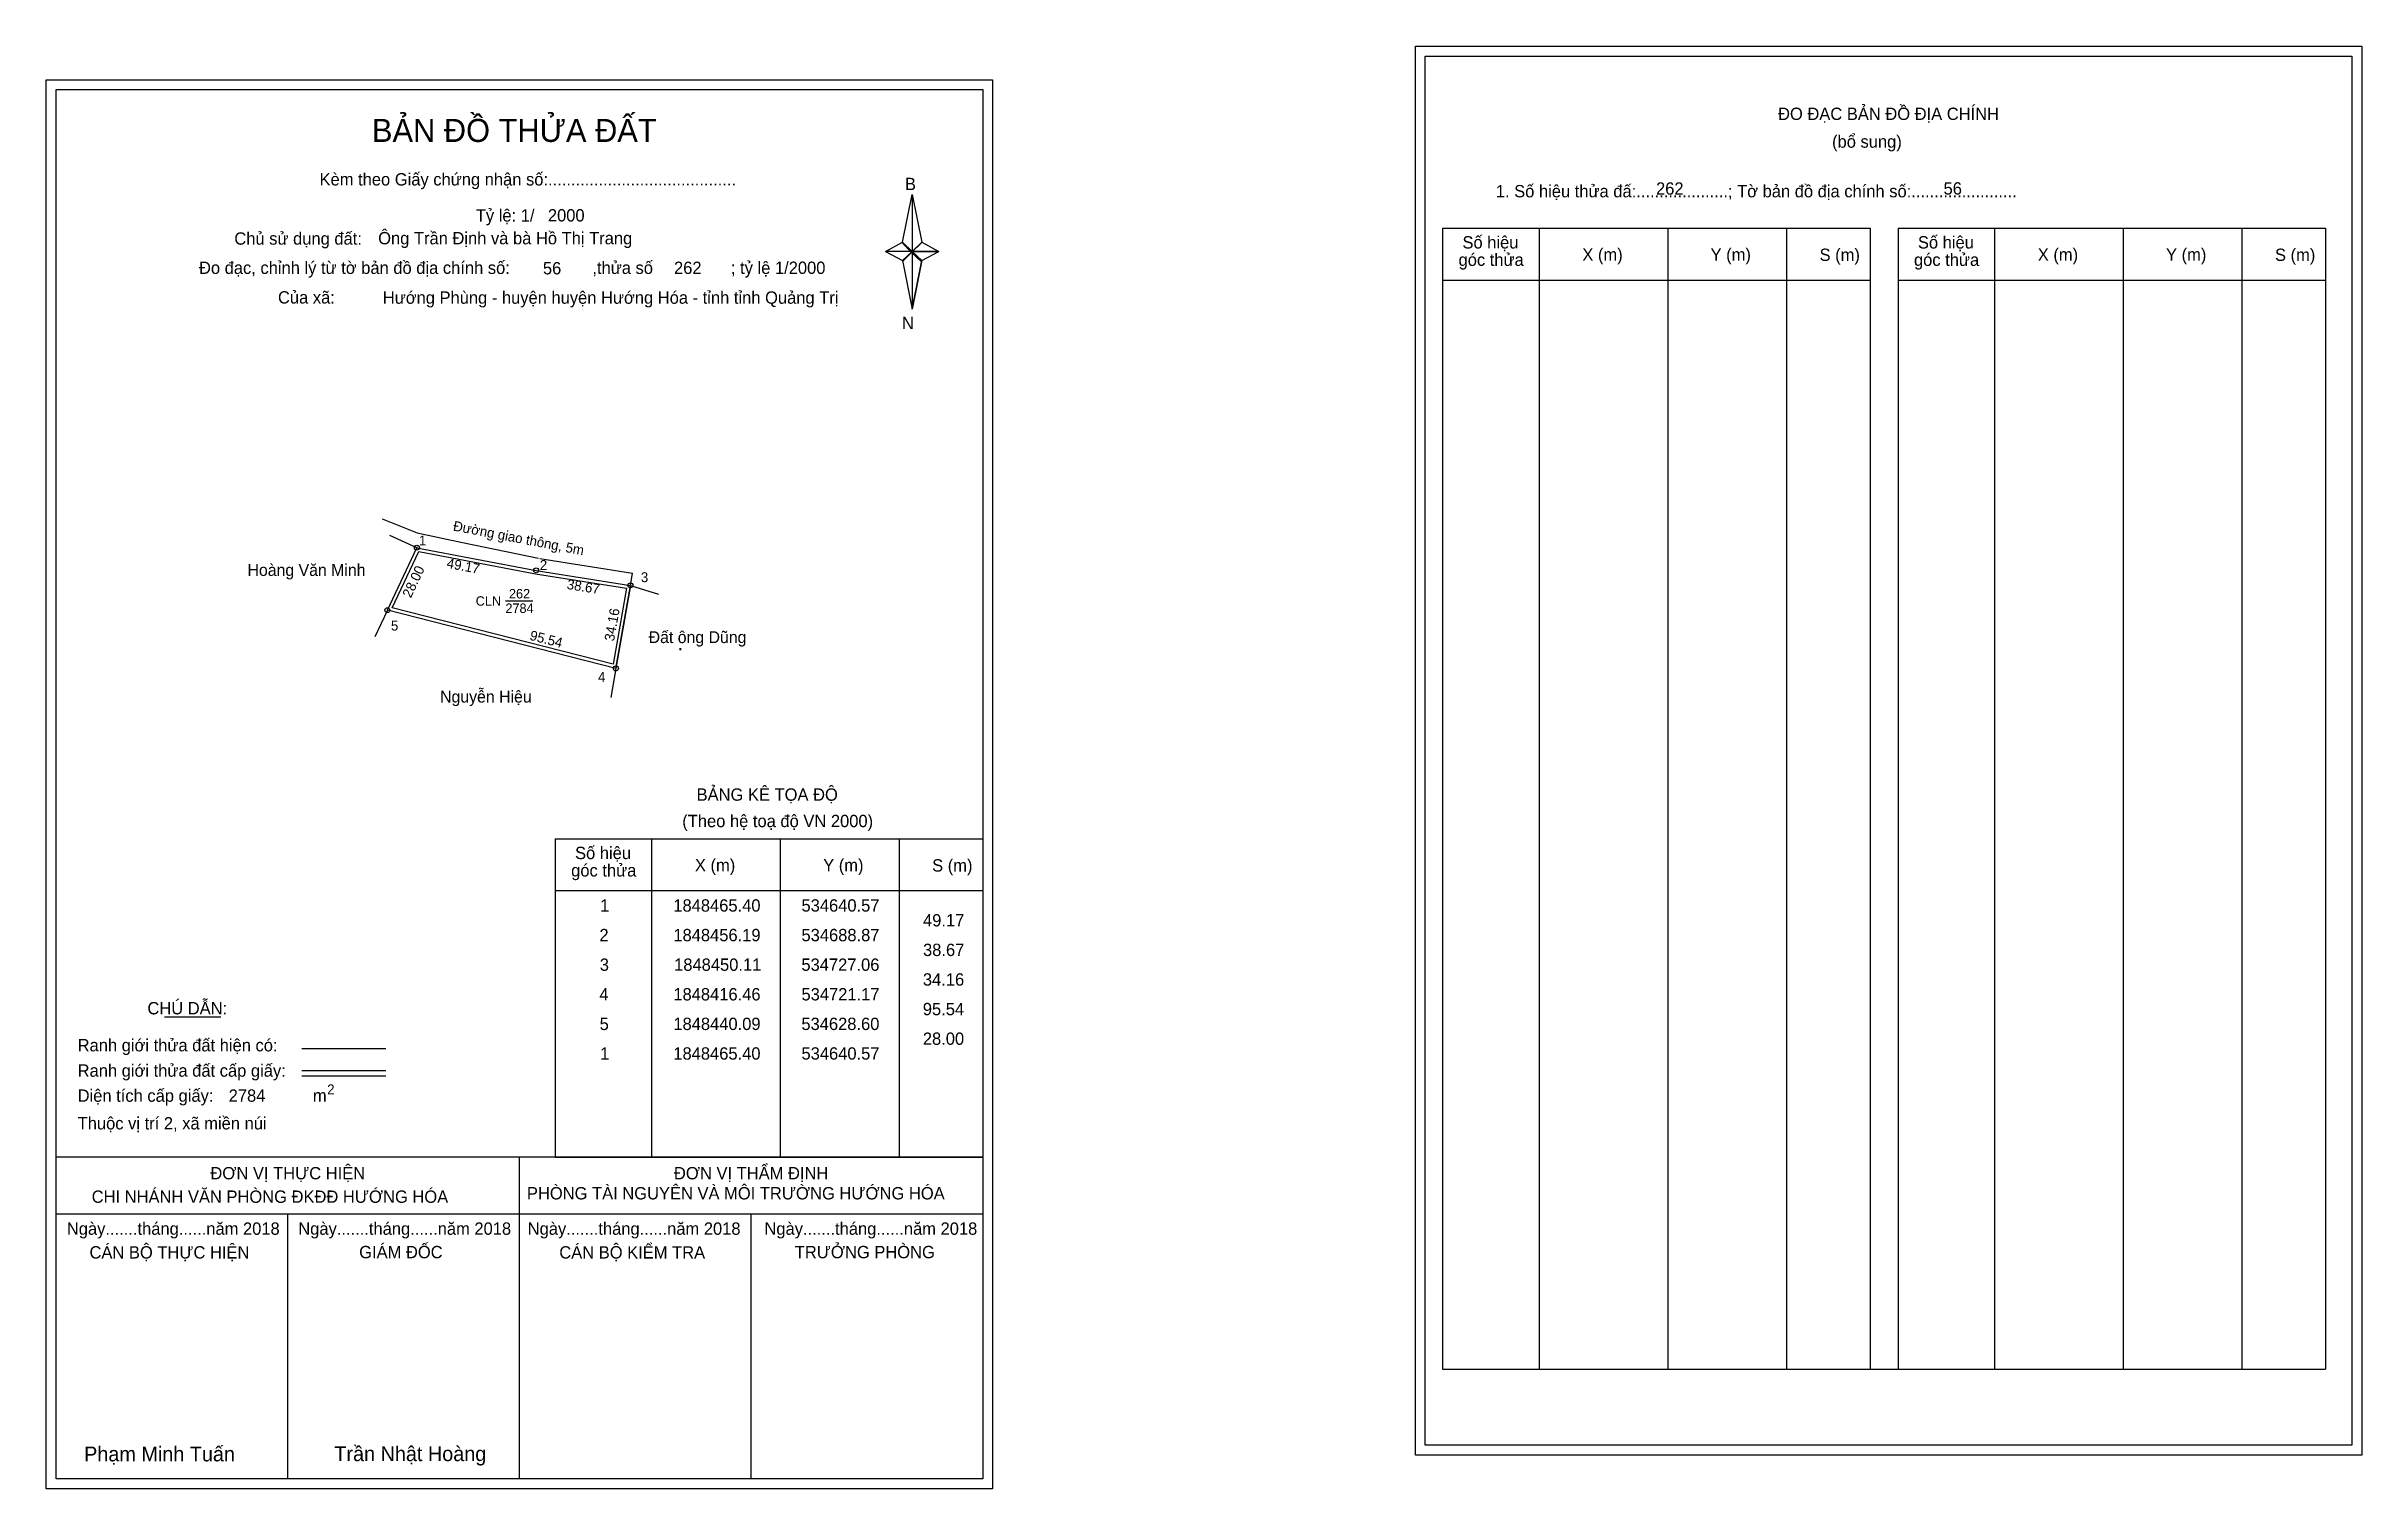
# Model space of a CAD drawing. Extents: x 534490 to 535428, y 1848084 to 1848669.
import ezdxf

# ---------------------------------------------------------------- set-up
doc = ezdxf.new("R2010")
doc.units = 0
for name, color, linetype in [('Level 1', 7, 'Continuous'), ('Level 10', 7, 'Continuous'), ('Level 11', 7, 'Continuous'), ('Level 13', 7, 'Continuous'), ('Level 27', 7, 'Continuous'), ('Level 3', 7, 'Continuous'), ('Level 36', 7, 'Continuous'), ('Level 49', 7, 'Continuous'), ('Level 53', 7, 'Continuous'), ('Level 55', 7, 'Continuous'), ('Level 6', 7, 'Continuous'), ('Level 60', 7, 'Continuous'), ('Level 63', 7, 'Continuous'), ('Level 9', 7, 'Continuous')]:
    doc.layers.add(name, color=color, linetype=linetype)

msp = doc.modelspace()

# ---------------------------------------------------------------- linework, layer by layer
at = {"layer": 'Level 1'}
for p, q in [((535049.07, 1848664.66), (535049.07, 1848664.66)), ((534494.42, 1848651.07), (534494.42, 1848651.07)), ((534837.27, 1848589.3), (534841.2, 1848608.58)), ((534841.2, 1848608.58), (534841.2, 1848585.53)), ((534841.2, 1848608.58), (534845.14, 1848589.3)), ((534830.38, 1848585.53), (534837.27, 1848589.3)), ((534837.27, 1848589.3), (534841.2, 1848585.53)), ((534840.91, 1848585.1), (534837.27, 1848588.86)), ((534844.84, 1848588.86), (534840.91, 1848585.1)), ((534840.91, 1848585.1), (534844.84, 1848588.86)), ((534845.14, 1848589.3), (534841.2, 1848585.53)), ((535056.13, 1848594.95), (535229.34, 1848594.95)), ((535095.31, 1848132.42), (535095.31, 1848594.95)), ((535147.46, 1848132.42), (535147.46, 1848594.95)), ((535195.4, 1848594.95), (535195.4, 1848132.42)), ((535229.34, 1848594.95), (535229.34, 1848132.42)), ((535240.65, 1848594.95), (535413.85, 1848594.95)), ((535279.83, 1848132.42), (535279.83, 1848594.95)), ((535331.97, 1848132.42), (535331.97, 1848594.95)), ((535379.92, 1848594.95), (535379.92, 1848132.42)), ((535413.85, 1848594.95), (535413.85, 1848132.42)), ((534841.2, 1848585.53), (534837.27, 1848581.85)), ((534840.91, 1848585.1), (534837.27, 1848581.41)), ((534837.27, 1848581.41), (534840.91, 1848585.1)), ((534837.27, 1848581.85), (534841.2, 1848562.13)), ((534844.84, 1848581.41), (534840.91, 1848585.1)), ((534841.2, 1848585.53), (534841.2, 1848562.13)), ((534841.2, 1848585.53), (534852.02, 1848585.53)), ((534841.2, 1848585.53), (534845.14, 1848581.85)), ((534845.14, 1848581.85), (534841.2, 1848562.13)), ((534845.14, 1848581.85), (534852.02, 1848585.53)), ((535056.13, 1848573.89), (535229.34, 1848573.89)), ((535240.65, 1848573.89), (535413.85, 1848573.89)), ((534696.61, 1848347.41), (534869.81, 1848347.41)), ((534735.79, 1848218.36), (534735.79, 1848347.41)), ((534787.93, 1848218.36), (534787.93, 1848347.41)), ((534835.88, 1848347.41), (534835.88, 1848218.36)), ((534696.61, 1848326.36), (534869.81, 1848326.36)), ((534538.26, 1848275.2), (534561.06, 1848275.2)), ((534593.99, 1848262.39), (534628.01, 1848262.39)), ((534593.99, 1848253.49), (534628.01, 1848253.49)), ((534593.99, 1848251.3), (534628.01, 1848251.3)), ((534708.08, 1848218.36), (534494.42, 1848218.36)), ((534869.81, 1848218.36), (534660.13, 1848218.36)), ((534682.12, 1848087.92), (534682.12, 1848218.36)), ((534696.61, 1848218.36), (534869.81, 1848218.36)), ((534869.82, 1848195.26), (534494.42, 1848195.26)), ((534588.27, 1848087.92), (534588.27, 1848195.26)), ((534775.97, 1848087.92), (534775.97, 1848195.26)), ((535056.13, 1848132.42), (535413.85, 1848132.42)), ((535424.47, 1848101.51), (535424.47, 1848101.51)), ((534869.81, 1848087.92), (534869.81, 1848087.92))]:
    msp.add_line(p, q, dxfattribs=at)
for points in [[(534837.27, 1848589.3), (534841.2, 1848608.58), (534841.2, 1848585.53)], [(534841.2, 1848585.53), (534845.14, 1848589.3), (534852.02, 1848585.53)], [(534830.38, 1848585.53), (534837.27, 1848581.85), (534841.2, 1848585.53)], [(534841.2, 1848585.53), (534841.2, 1848562.13), (534845.14, 1848581.85)]]:
    msp.add_lwpolyline(points, close=True, dxfattribs=at)
at = {"layer": 'Level 10'}
for p in [(534688.87, 1848456.19), (534721.17, 1848416.46)]:
    msp.add_line(p, (534727.06, 1848450.11), dxfattribs=at)
for points in [[(534721.17, 1848416.46), (534628.6, 1848440.09), (534640.57, 1848465.4), (534688.87, 1848456.19), (534727.06, 1848450.11)], [(534720.05, 1848418.19), (534630.59, 1848441.03), (534641.37, 1848463.82), (534688.63, 1848454.81), (534725.44, 1848448.95)]]:
    msp.add_lwpolyline(points, close=True, dxfattribs=at)
at = {"layer": 'Level 11'}
for centre in [(534640.57, 1848465.4), (534688.87, 1848456.19), (534727.06, 1848450.11), (534628.6, 1848440.09), (534721.17, 1848416.46), (534721.17, 1848416.46)]:
    msp.add_circle(centre, 1, dxfattribs=at)
at = {"layer": 'Level 27'}
for p, q in [((534640.57, 1848465.4), (534629.61, 1848470.28)), ((534640.57, 1848465.4), (534629.61, 1848470.28)), ((534727.06, 1848450.11), (534727.92, 1848455.03)), ((534727.06, 1848450.11), (534738.5, 1848446.5)), ((534628.6, 1848440.09), (534623.46, 1848429.25)), ((534721.17, 1848416.46), (534719.1, 1848404.64))]:
    msp.add_line(p, q, dxfattribs=at)
at = {"layer": 'Level 3'}
for p, q in [((535056.13, 1848594.95), (535056.13, 1848132.42)), ((535240.65, 1848594.95), (535240.65, 1848132.42)), ((534696.61, 1848347.41), (534696.61, 1848218.36))]:
    msp.add_line(p, q, dxfattribs=at)
at = {"layer": 'Level 6'}
for p, q in [((534626.53, 1848477.12), (534640.72, 1848471.37)), ((534640.72, 1848471.37), (534659.04, 1848467.54)), ((534659.04, 1848467.54), (534689.77, 1848461.11)), ((534690.37, 1848461.01), (534727.92, 1848455.03))]:
    msp.add_line(p, q, dxfattribs=at)
at = {"layer": 'Level 63'}
for points in [[(535045.07, 1848668.66), (535428.47, 1848668.66), (535428.47, 1848097.51), (535045.07, 1848097.51)], [(535049.07, 1848664.66), (535424.47, 1848664.66), (535424.47, 1848101.51), (535049.07, 1848101.51)], [(534490.42, 1848655.07), (534873.82, 1848655.07), (534873.82, 1848083.92), (534490.42, 1848083.92)], [(534494.42, 1848651.07), (534869.82, 1848651.07), (534869.82, 1848087.92), (534494.42, 1848087.92)]]:
    msp.add_lwpolyline(points, close=True, dxfattribs=at)
at = {"layer": 'Level 9'}
msp.add_line((534676.41, 1848443.79), (534687.59, 1848443.79), dxfattribs=at)

# ---------------------------------------------------------------- texts
at = {"layer": 'Level 1'}
for s, height, p in [('ĐO ĐẠC BẢN ĐỒ ĐỊA CHÍNH', 5, (535192.02, 1848638.78)), ('BẢN ĐỒ THỬA ĐẤT', 9.3313, (534622.35, 1848629.88)), ('(bổ sung)', 5, (535213.9, 1848627.54)), ('Kèm theo Giấy chứng nhận số:.........................................', 5, (534601.12, 1848612.22)), ('B', 5, (534838.29, 1848610.34)), ('1. Số hiệu thửa đấ:....................; Tờ bản đồ địa chính số:.......................', 5, (535077.68, 1848607.42)), ('Chủ sử dụng đất:', 5, (534566.6, 1848588.23)), ('Số hiệu', 5, (535064.16, 1848586.68)), ('Số hiệu', 5, (535248.68, 1848586.68)), ('Đo đạc, chỉnh lý từ tờ bản đồ địa chính số:                  ,thửa số                 ; tỷ lệ 1/2000', 5, (534552.28, 1848576.37)), ('góc thửa', 5, (535062.58, 1848579.62)), ('X (m)', 5, (535112.73, 1848581.73)), ('Y (m)', 5, (535164.68, 1848581.73)), ('S (m)', 5, (535208.84, 1848581.63)), ('góc thửa', 5, (535247.09, 1848579.62)), ('X (m)', 5, (535297.24, 1848581.73)), ('Y (m)', 5, (535349.2, 1848581.73)), ('S (m)', 5, (535393.35, 1848581.63)), ('Của xã:', 5, (534584.28, 1848564.37)), ('N', 5, (534837.09, 1848554)), ('BẢNG KÊ TỌA ĐỘ', 5, (534753.88, 1848362.82)), ('(Theo hệ toạ độ VN 2000)', 5, (534748.07, 1848352.1)), ('Số hiệu', 5, (534704.64, 1848339.15)), ('góc thửa', 5, (534703.06, 1848332.09)), ('X (m)', 5, (534753.2, 1848334.2)), ('Y (m)', 5, (534805.16, 1848334.2)), ('S (m)', 5, (534849.31, 1848334.1)), ('CHÚ DẪN:', 5, (534531.38, 1848276.21)), ('Ranh giới thửa đất hiện có:', 5, (534503.12, 1848261.21)), ('Ranh giới thửa đất cấp giấy:', 5, (534503.12, 1848250.93)), ('Diện tích cấp giấy:', 5, (534503.12, 1848240.77)), ('m', 5, (534598.43, 1848240.81)), ('2', 4, (534604.22, 1848243.83)), ('Thuộc vị trí 2, xã miền núi', 5, (534503.12, 1848229.56)), ('ĐƠN VỊ THỰC HIỆN', 5, (534556.89, 1848209.33)), ('ĐƠN VỊ THẨM ĐỊNH', 5, (534744.69, 1848209.33)), ('CHI NHÁNH VĂN PHÒNG ĐKĐĐ HƯỚNG HÓA', 5, (534508.8, 1848199.81)), ('PHÒNG TÀI NGUYÊN VÀ MÔI TRƯỜNG HƯỚNG HÓA', 5, (534685.14, 1848201.19)), ('Ngày.......tháng......năm 2018', 5, (534498.75, 1848186.86)), ('Ngày.......tháng......năm 2018', 5, (534592.5, 1848186.86)), ('Ngày.......tháng......năm 2018', 5, (534685.45, 1848186.86)), ('Ngày.......tháng......năm 2018', 5, (534781.36, 1848186.86)), ('CÁN BỘ THỰC HIỆN', 5, (534507.92, 1848177.23)), ('GIÁM ĐỐC', 5, (534617.18, 1848177.35)), ('CÁN BỘ KIỂM TRA', 5, (534698.26, 1848177.23)), ('TRƯỞNG PHÒNG', 5, (534793.64, 1848177.35)), ('Phạm Minh Tuấn', 6, (534505.74, 1848095)), ('Trần Nhật Hoàng', 6, (534607.12, 1848095.1))]:
    msp.add_text(s, height=height, dxfattribs=at).set_placement(p)
at = {"layer": 'Level 11'}
msp.add_text('Tỷ lệ: 1/', height=5, dxfattribs=at).set_placement((534664.43, 1848597.59))
at = {"layer": 'Level 13'}
for s, p in [('262', (534677.86, 1848444.82)), ('CLN', (534664.39, 1848441.87)), ('2784', (534676.42, 1848438.93))]:
    msp.add_text(s, height=3.84, dxfattribs=at).set_placement(p)
at = {"layer": 'Level 36'}
msp.add_text('.', height=6, dxfattribs=at).set_placement((534746.17, 1848423.73))
at = {"layer": 'Level 49'}
for s, rotation, p in [('Đường giao thông, 5m', 349.20426, (534655.02, 1848472.37)), ('28.00', 64.68887, (534638.1, 1848444.75)), ('49.17', 349.20426, (534652.42, 1848457.29)), ('38.67', 350.9542, (534701.1, 1848448.69)), ('34.16', 80.07169, (534720.42, 1848427.27)), ('95.54', 345.68012, (534686, 1848428.08))]:
    msp.add_text(s, height=4, rotation=rotation, dxfattribs=at).set_placement(p)
at = {"layer": 'Level 53'}
for s, p in [('1', (534714.81, 1848317.86)), ('1848465.40', (534744.45, 1848317.86)), ('534640.57', (534796.37, 1848317.86)), ('49.17', (534845.61, 1848311.86)), ('2', (534714.51, 1848305.86)), ('1848456.19', (534744.47, 1848305.86)), ('534688.87', (534796.37, 1848305.86)), ('3', (534714.66, 1848293.86)), ('1848450.11', (534744.77, 1848293.86)), ('534727.06', (534796.34, 1848293.86)), ('38.67', (534845.61, 1848299.86)), ('34.16', (534845.56, 1848287.86)), ('4', (534714.48, 1848281.86)), ('1848416.46', (534744.46, 1848281.86)), ('534721.17', (534796.37, 1848281.86)), ('95.54', (534845.53, 1848275.86)), ('5', (534714.6, 1848269.86)), ('1848440.09', (534744.47, 1848269.86)), ('534628.60', (534796.33, 1848269.86)), ('1', (534714.81, 1848257.86)), ('1848465.40', (534744.45, 1848257.86)), ('534640.57', (534796.37, 1848257.86)), ('28.00', (534845.54, 1848263.86))]:
    msp.add_text(s, height=5, dxfattribs=at).set_placement(p)
at = {"layer": 'Level 55'}
for s, height, p in [('167', 0.22, (534640.33, 1848465.18)), ('1', 0.8, (534640.35, 1848465.4)), ('0', 0.22, (534640.49, 1848465.18)), ('0', 0.22, (534640.49, 1848465.18)), ('2', 0.8, (534688.6, 1848456.19)), ('0', 0.22, (534688.79, 1848455.97)), ('0', 0.22, (534688.79, 1848455.97)), ('3', 0.8, (534726.81, 1848450.11)), ('0', 0.22, (534726.98, 1848449.89)), ('0', 0.22, (534726.98, 1848449.89)), ('0', 0.22, (534726.98, 1848449.89)), ('0', 0.22, (534726.98, 1848449.89)), ('263', 0.22, (534628.37, 1848439.87)), ('5', 0.8, (534628.34, 1848440.09)), ('167', 0.22, (534628.36, 1848439.87)), ('4', 0.8, (534720.89, 1848416.46)), ('263', 0.22, (534720.94, 1848416.24)), ('0', 0.22, (534721.09, 1848416.24)), ('0', 0.22, (534721.09, 1848416.24))]:
    msp.add_text(s, height=height, dxfattribs=at).set_placement(p)
at = {"layer": 'Level 6'}
for s, p in [('262', (535142.58, 1848608.5)), ('56', (535259.07, 1848608.54)), ('2000', (534693.63, 1848597.63)), ('Ông Trần Định và bà Hồ Thị Trang', (534624.87, 1848588.37)), ('56', (534691.61, 1848576.19)), ('262', (534744.73, 1848576.35)), (' Hướng Phùng - huyện huyện Hướng Hóa - tỉnh tỉnh Quảng Trị', (534624.89, 1848564.28)), ('2784', (534564.3, 1848240.78))]:
    msp.add_text(s, height=5, dxfattribs=at).set_placement(p)
at = {"layer": 'Level 60'}
for s, p in [('Hoàng Văn Minh', (534571.93, 1848453.95)), ('Đất ông Dũng', (534734.46, 1848426.73)), ('Nguyễn Hiệu', (534649.95, 1848402.62))]:
    msp.add_text(s, height=4.8, dxfattribs=at).set_placement(p)
at = {"layer": 'Level 9'}
for s, p in [('1', (534641.37, 1848466.29)), ('2', (534690.36, 1848456.38)), ('3', (534731.3, 1848451.43)), ('5', (534630.05, 1848431.8)), ('4', (534713.96, 1848410.99))]:
    msp.add_text(s, height=4, dxfattribs=at).set_placement(p)

doc.saveas('drawing.dxf')
